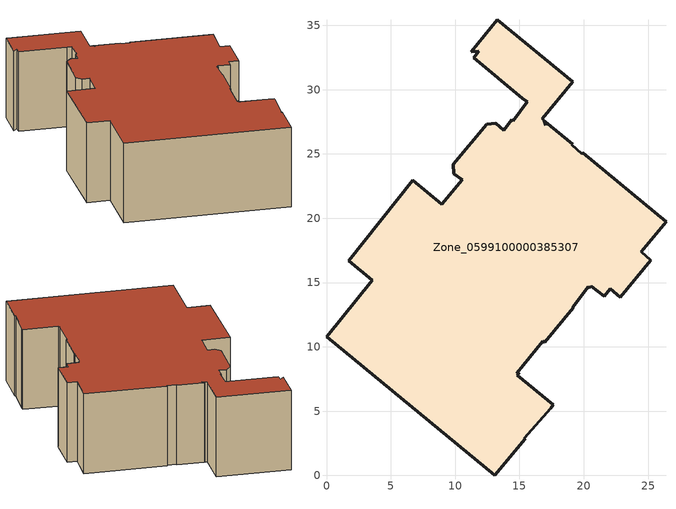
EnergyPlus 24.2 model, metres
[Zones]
Zone_0599100000385307
 floor ground (C_G): 15.6,29.05 15.22,29.33 11.44,32.46 11.82,32.98 11.27,32.94 13.29,35.45 19.16,30.61 16.77,27.72 16.94,27.58 17.06,27.22 17.02,27.51 19.14,25.75 19.08,25.7 19.84,25.01 19.92,25.1 26.39,19.71 24.45,17.39 25.23,16.74 22.85,13.87 22.08,14.51 21.59,13.92 20.57,14.72 20.47,14.6 20.35,14.69 19.14,13.08 19.19,13.05 16.95,10.35 16.81,10.42 14.78,7.96 15,7.99 14.84,7.79 17.64,5.48 17.43,5.23 15.36,2.91 15.45,2.84 13.1,0 0,10.8 3.56,15.17 1.73,16.68 6.69,22.95 8.94,21.09 10.55,22.98 9.91,23.47 9.86,24.2 12.44,27.3 13.16,27.37 13.77,26.86 14.41,27.64 14.5,27.57 z0
 wall outside (C_F): 19.16,30.61 13.29,35.45 11.27,32.94 11.82,32.98 11.44,32.46 15.22,29.33 15.6,29.05 14.5,27.57 14.41,27.64 13.77,26.86 13.16,27.37 12.44,27.3 9.86,24.2 9.91,23.47 10.55,22.98 8.94,21.09 6.69,22.95 1.73,16.68 3.56,15.17 0,10.8 13.1,0 15.45,2.84 15.36,2.91 17.43,5.23 17.64,5.48 14.84,7.79 15,7.99 14.78,7.96 16.81,10.42 16.95,10.35 19.19,13.05 19.14,13.08 20.35,14.69 20.47,14.6 20.57,14.72 21.59,13.92 22.08,14.51 22.85,13.87 25.23,16.74 24.45,17.39 26.39,19.71 19.92,25.1 19.84,25.01 19.08,25.7 19.14,25.75 17.02,27.51 17.06,27.22 16.94,27.58 16.77,27.72 19.16,30.61 z0:8.61
 roof outside (C_R): 15.22,29.33 15.6,29.05 14.5,27.57 14.41,27.64 13.77,26.86 13.16,27.37 12.44,27.3 9.86,24.2 9.91,23.47 10.55,22.98 8.94,21.09 6.69,22.95 1.73,16.68 3.56,15.17 0,10.8 13.1,0 15.45,2.84 15.36,2.91 17.43,5.23 17.64,5.48 14.84,7.79 15,7.99 14.78,7.96 16.81,10.42 16.95,10.35 19.19,13.05 19.14,13.08 20.35,14.69 20.47,14.6 20.57,14.72 21.59,13.92 22.08,14.51 22.85,13.87 25.23,16.74 24.45,17.39 26.39,19.71 19.92,25.1 19.84,25.01 19.08,25.7 19.14,25.75 17.02,27.51 17.06,27.22 16.94,27.58 16.77,27.72 19.16,30.61 13.29,35.45 11.27,32.94 11.82,32.98 11.44,32.46 z8.61
[BUILDING]
Pand.0599100000385307: North Axis=0; Terrain=City; Loads Convergence Tolerance Value=0.04; Temperature Convergence Tolerance Value=0.4; Solar Distribution=FullExterior; Maximum Number of Warmup Days=25; Minimum Number of Warmup Days=1
[Site:Location]
Rotterdam.The.Hague.AP_ZH_NLD Design_Conditions: Latitude=51.96; Longitude=4.45; Time Zone=1; Elevation=-4.5
[SITE:GROUNDTEMPERATURE:BUILDINGSURFACE]
18, 18, 18, 18, 18, 18, 18, 18, 18, 18, 18, 18
[MATERIAL] Thermal Absorptance=0.9; Solar Absorptance=0.7; Visible Absorptance=0.7
Name | Roughness | Thickness | Conductivity | Density | Specific Heat
G.D.1992-2005 | MediumSmooth | 0.15 | 0.06 | 540 | 1210
F.D.1992-2005 | Rough | 0.3 | 0.12 | 1920 | 840
R.D.1992-2005 | MediumRough | 0.2 | 0.08 | 1500 | 1000
[CONSTRUCTION]
C_G: G.D.1992-2005
C_F: F.D.1992-2005
C_R: R.D.1992-2005
[ZONE]
Zone_0599100000385307: Type=1; Multiplier=1; Ceiling Height=Autocalculate; Volume=Autocalculate; Floor Area=autocalculate; Part of Total Floor Area=Yes
[ZONEINFILTRATION:DESIGNFLOWRATE]
Infil_Zone_0599100000385307: Zone or ZoneList or Space or SpaceList=Zone_0599100000385307; Schedule=AlwaysOn; Design Flow Rate Calculation Method=Flow/Area; Flow Rate per Floor Area=0.0021; Constant Term Coefficient=1; Temperature Term Coefficient=0; Velocity Term Coefficient=0; Velocity Squared Term Coefficient=0
[HVACTEMPLATE:ZONE:IDEALLOADSAIRSYSTEM]
Zone_0599100000385307: Maximum Heating Supply Air Temperature=50; Minimum Cooling Supply Air Temperature=13; Maximum Heating Supply Air Humidity Ratio=0.0156; Minimum Cooling Supply Air Humidity Ratio=0.0077; Heating Limit=NoLimit; Cooling Limit=NoLimit; Dehumidification Control Type=ConstantSensibleHeatRatio; Cooling Sensible Heat Ratio=0.7; Dehumidification Setpoint=60; Humidification Control Type=None; Humidification Setpoint=30; Outdoor Air Method=None; Outdoor Air Flow Rate per Person=0.00944; Outdoor Air Flow Rate per Zone Floor Area=0; Outdoor Air Flow Rate per Zone=0; Demand Controlled Ventilation Type=None; Outdoor Air Economizer Type=NoEconomizer; Heat Recovery Type=None; Sensible Heat Recovery Effectiveness=0.7; Latent Heat Recovery Effectiveness=0.65
[ZONECONTROL:THERMOSTAT]
ThermostatControl_Zone_0599100000385307: Zone or ZoneList=Zone_0599100000385307; Control Type Schedule=DualSetpointControlType; Control 1=Thermostat_Zone_0599100000385307; Temperature Difference Between Cutout And Setpoint=0
[THERMOSTATSETPOINT:DUALSETPOINT]
Thermostat_Zone_0599100000385307: Heating Setpoint Temperature Schedule=HeatingSetpoint_Zone_0599100000385307; Cooling Setpoint Temperature Schedule=CoolingSetpoint_Zone_0599100000385307
[SCHEDULE:COMPACT]
HeatingSetpoint_Zone_0599100000385307: Through: 12/31, For: AllDays, Until: 24:00, 21
CoolingSetpoint_Zone_0599100000385307: Through: 12/31, For: AllDays, Until: 24:00, 24
DualSetpointControlType: Through: 12/31, For: AllDays, Until: 24:00, 4
AlwaysOn: Through: 12/31, For: AllDays, Until: 24:00, 1
